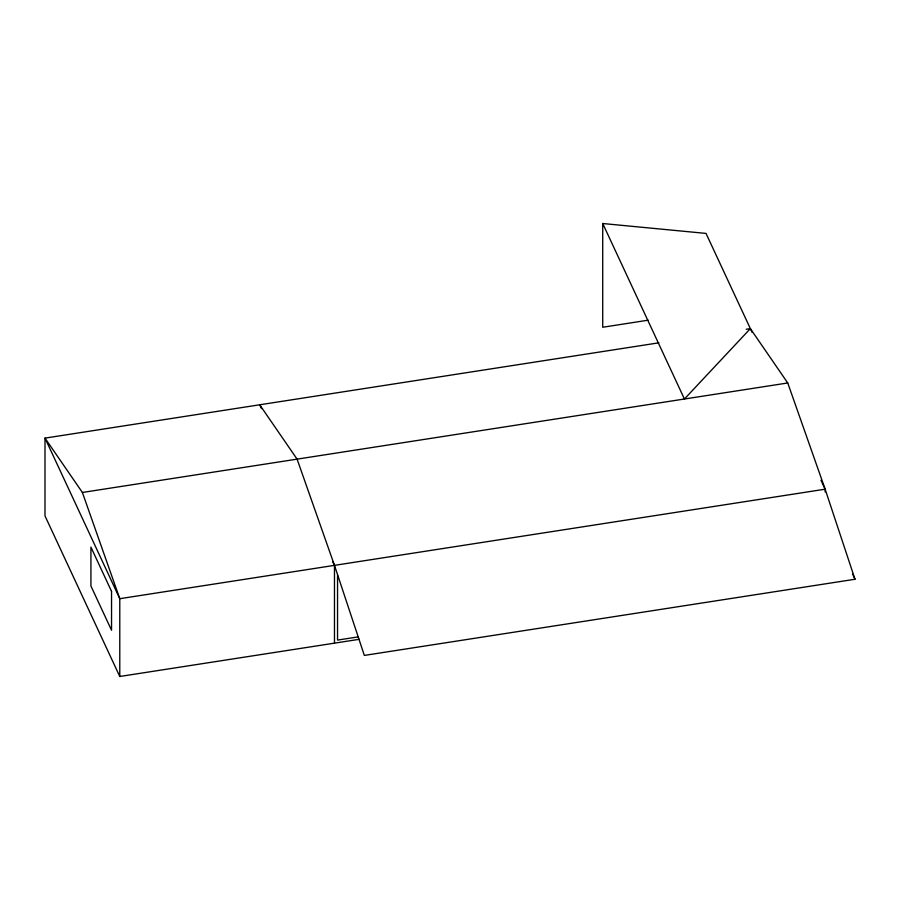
<?xml version="1.0" encoding="UTF-8"?>
<svg xmlns="http://www.w3.org/2000/svg" width="900" height="900" viewBox="0 0 900 900"><rect width="100%" height="100%" fill="white"/><g stroke="black" fill="none" stroke-linecap="round" stroke-linejoin="round"><path stroke-width="1.35" d="M261.484 408.611L259.706 404.786L297.09 459.135L334.474 565.358L364.343 655.414L855 579.251L825.143 489.195L787.748 382.973L750.364 328.624L684.439 399.015L602.719 223.515L706.028 233.415L752.141 332.449M648.169 320.186L602.719 327.251L602.719 223.515M658.879 342.821L45 438.12L45 515.914L119.779 676.485L359.426 639.281M746.201 329.265L750.364 328.624M119.779 676.485L119.779 598.691L45 438.12L82.384 492.469L787.748 382.973M825.143 491.974L825.143 489.195L119.779 598.691L82.384 492.469M358.324 636.863L337.545 640.091L337.545 575.257M820.98 480.274L825.143 489.195M852.66 574.222L855 579.251M332.696 561.533L334.474 565.358L334.474 643.163M111.544 591.379L90.922 547.11L90.922 586.001L111.544 630.27L111.544 591.379"/></g></svg>
